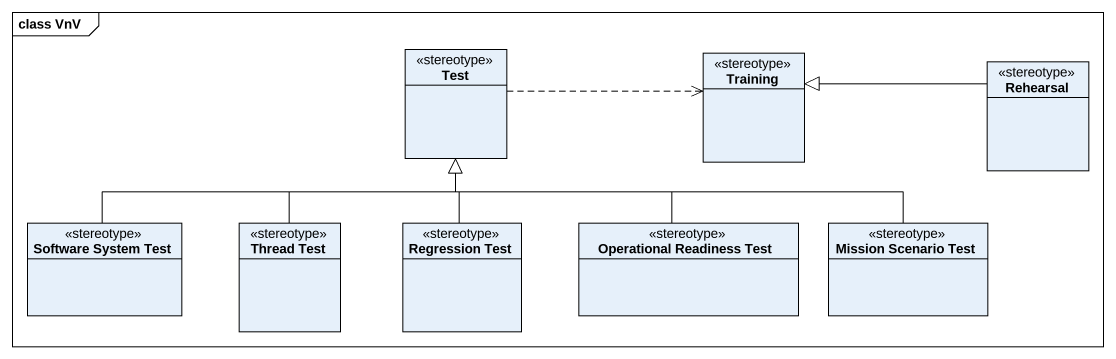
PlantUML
@startuml
mainframe class VnV
hide circle
hide empty members
class Test <<stereotype>>
class Training <<stereotype>>
class Rehearsal <<stereotype>>
class "Software System Test" as Software_System_Test <<stereotype>>
class "Thread Test" as Thread_Test <<stereotype>>
class "Regression Test" as Regression_Test <<stereotype>>
class "Operational Readiness Test" as Operational_Readiness_Test <<stereotype>>
class "Mission Scenario Test" as Mission_Scenario_Test <<stereotype>>
Test .right.> Training
Rehearsal -left-|> Training
Software_System_Test -right-|> Test
Thread_Test -up-|> Test
Regression_Test -up-|> Test
Operational_Readiness_Test -up-|> Test
Mission_Scenario_Test -left-|> Test
@enduml
